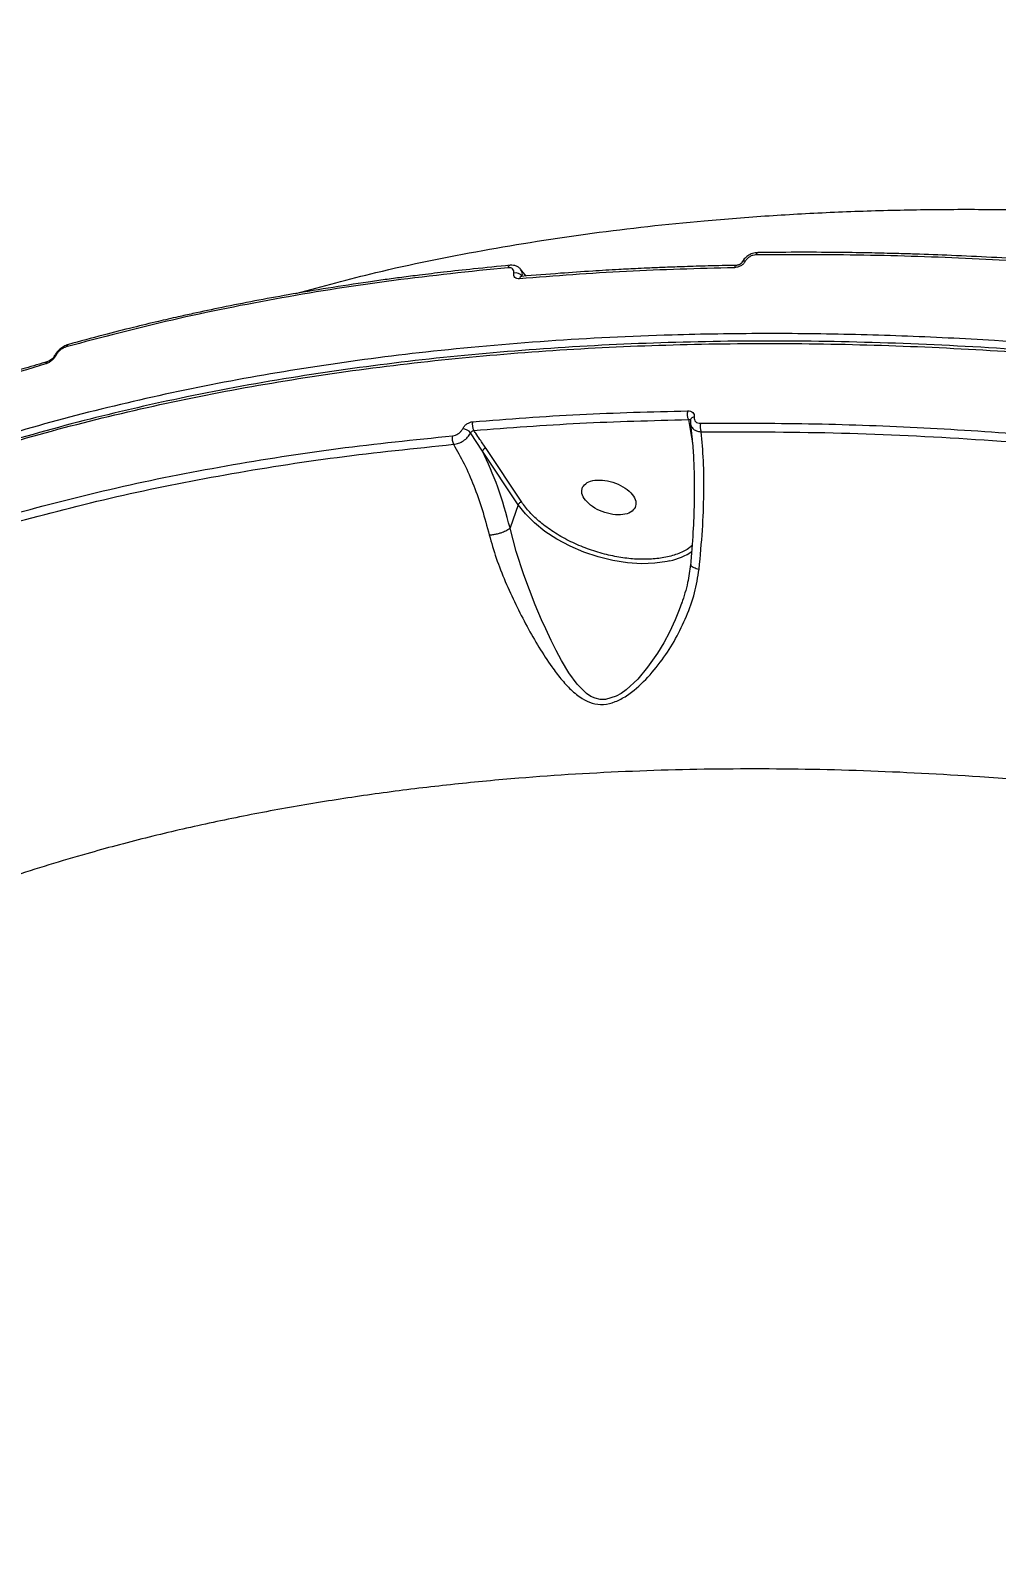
# Model space of a CAD drawing. Header units: millimetres. Extents: x -7083 to 7374, y -8368 to 7509.
# Drawn here: x 1228.3 to 1382.3, y -1414.7 to -1171.1 of the extents above; entities that cross this region are included whole.
import ezdxf

# ---------------------------------------------------------------- set-up
doc = ezdxf.new("R2010")
doc.units = ezdxf.units.MM
for name, color, linetype in [('DIKOM_ОБЪЕКТ', 7, 'Continuous'), ('DIKOM_РАЗМЕР_ЗОНА', 7, 'Continuous'), ('DIKOM_РАЗМЕР_ОБЪЕКТА', 7, 'Continuous')]:
    doc.layers.add(name, color=color, linetype=linetype)
doc.styles.add('style1', font='arial.ttf', dxfattribs={"width": 0.8})
doc.dimstyles.new('1-50', dxfattribs={"dimtxt": 300, "dimasz": 200, "dimexe": 100, "dimexo": 0, "dimgap": 100, "dimtad": 1, "dimtxsty": 'style1', "dimcen": 200, "dimclrd": 7, "dimclre": 7, "dimclrt": 7, "dimadec": 1, "dimazin": 2, "dimtfac": 1, "dimtmove": 0, "dimatfit": 2, "dimfxl": 0, "dimlwd": 25, "dimlwe": 18, "dimarcsym": 0})

# ---------------------------------------------------------------- blocks, each defined once
blk = doc.blocks.new('*D10')
at = {"layer": 'Defpoints', "color": 0, "transparency": 16777216}
for p in [(4593.55, 648.92), (-5583.43, 647.96), (4593.55, -5902.54)]:
    blk.add_point(p, dxfattribs=at)
at = {"layer": 'DIKOM_РАЗМЕР_ОБЪЕКТА', "color": 7, "lineweight": 18, "transparency": 16777216}
for p, q in [((4593.55, 648.92), (4593.55, -6002.54)), ((-5583.43, 647.96), (-5583.43, -6002.54))]:
    blk.add_line(p, q, dxfattribs=at)
at = {"layer": 'DIKOM_РАЗМЕР_ОБЪЕКТА', "color": 7, "lineweight": 25, "transparency": 16777216}
blk.add_line((-5383.43, -5902.54), (4393.55, -5902.54), dxfattribs=at)
at = {"layer": 'DIKOM_РАЗМЕР_ОБЪЕКТА', "color": 7, "transparency": 16777216}
for points in [[(-5383.43, -5869.2), (-5383.43, -5935.87), (-5583.43, -5902.54)], [(4393.55, -5869.2), (4393.55, -5935.87), (4593.55, -5902.54)]]:
    blk.add_solid(points, dxfattribs=at)
at = {"layer": 'DIKOM_РАЗМЕР_ОБЪЕКТА', "color": 7, "transparency": 16777216, "insert": (-226.13, -5649.37), "char_height": 300, "attachment_point": 5, "style": 'style1'}
blk.add_mtext('10150', dxfattribs=at)
blk = doc.blocks.new('*D11')
at = {"layer": 'Defpoints', "color": 0, "transparency": 16777216}
for p in [(-321.71, 5509.06), (-348.71, -4811.52), (5568.58, -4811.52)]:
    blk.add_point(p, dxfattribs=at)
at = {"layer": 'DIKOM_РАЗМЕР_ОБЪЕКТА', "color": 7, "lineweight": 18, "transparency": 16777216}
for p, q in [((-321.71, 5509.06), (5668.58, 5509.06)), ((-348.71, -4811.52), (5668.58, -4811.52))]:
    blk.add_line(p, q, dxfattribs=at)
at = {"layer": 'DIKOM_РАЗМЕР_ОБЪЕКТА', "color": 7, "lineweight": 25, "transparency": 16777216}
blk.add_line((5568.58, 5309.06), (5568.58, -4611.52), dxfattribs=at)
at = {"layer": 'DIKOM_РАЗМЕР_ОБЪЕКТА', "color": 7, "transparency": 16777216}
for points in [[(5535.25, 5309.06), (5601.91, 5309.06), (5568.58, 5509.06)], [(5535.25, -4611.52), (5601.91, -4611.52), (5568.58, -4811.52)]]:
    blk.add_solid(points, dxfattribs=at)
at = {"layer": 'DIKOM_РАЗМЕР_ОБЪЕКТА', "color": 7, "transparency": 16777216, "insert": (5315.31, 775.23), "char_height": 300, "attachment_point": 5, "rotation": 90, "style": 'style1'}
blk.add_mtext('10300', dxfattribs=at)
blk = doc.blocks.new('*D12')
at = {"layer": 'Defpoints', "color": 0, "transparency": 16777216}
for p in [(-621.71, 7509.06), (-373.6, -6811.53), (7273.89, -6811.53)]:
    blk.add_point(p, dxfattribs=at)
at = {"layer": 'DIKOM_РАЗМЕР_ЗОНА', "color": 7, "lineweight": 18, "transparency": 16777216}
for p, q in [((-621.71, 7509.06), (7373.89, 7509.06)), ((-373.6, -6811.53), (7373.89, -6811.53))]:
    blk.add_line(p, q, dxfattribs=at)
at = {"layer": 'DIKOM_РАЗМЕР_ЗОНА', "color": 7, "lineweight": 25, "transparency": 16777216}
blk.add_line((7273.89, 7309.06), (7273.89, -6611.53), dxfattribs=at)
at = {"layer": 'DIKOM_РАЗМЕР_ЗОНА', "color": 7, "transparency": 16777216}
for points in [[(7240.56, 7309.06), (7307.22, 7309.06), (7273.89, 7509.06)], [(7240.56, -6611.53), (7307.22, -6611.53), (7273.89, -6811.53)]]:
    blk.add_solid(points, dxfattribs=at)
at = {"layer": 'DIKOM_РАЗМЕР_ЗОНА', "color": 7, "transparency": 16777216, "insert": (7020.62, 1288.25), "char_height": 300, "attachment_point": 5, "rotation": 90, "style": 'style1'}
blk.add_mtext('14300', dxfattribs=at)
blk = doc.blocks.new('*D13')
at = {"layer": 'Defpoints', "color": 0, "transparency": 16777216}
for p in [(6593.53, 996.24), (-7083.43, 647.96), (6593.53, -8268.31)]:
    blk.add_point(p, dxfattribs=at)
at = {"layer": 'DIKOM_РАЗМЕР_ЗОНА', "color": 7, "lineweight": 18, "transparency": 16777216}
for p, q in [((6593.53, 996.24), (6593.53, -8368.31)), ((-7083.43, 647.96), (-7083.43, -8368.31))]:
    blk.add_line(p, q, dxfattribs=at)
at = {"layer": 'DIKOM_РАЗМЕР_ЗОНА', "color": 7, "lineweight": 25, "transparency": 16777216}
blk.add_line((-6883.43, -8268.31), (6393.53, -8268.31), dxfattribs=at)
at = {"layer": 'DIKOM_РАЗМЕР_ЗОНА', "color": 7, "transparency": 16777216}
for points in [[(-6883.43, -8234.97), (-6883.43, -8301.64), (-7083.43, -8268.31)], [(6393.53, -8234.97), (6393.53, -8301.64), (6593.53, -8268.31)]]:
    blk.add_solid(points, dxfattribs=at)
at = {"layer": 'DIKOM_РАЗМЕР_ЗОНА', "color": 7, "transparency": 16777216, "insert": (322.1, -8015.03), "char_height": 300, "attachment_point": 5, "style": 'style1'}
blk.add_mtext('13650', dxfattribs=at)

msp = doc.modelspace()

# ---------------------------------------------------------------- linework, layer by layer
at = {"layer": 'DIKOM_ОБЪЕКТ', "color": 7, "linetype": 'Continuous', "lineweight": 15}
for p, q in [((1307.382, -1210.195), (1306.46, -1209.082)), ((1333.223, -1233.089), (1333.592, -1235.307)), ((1333.539, -1233.251), (1333.572, -1233.923)), ((1300.384, -1238.096), (1298.508, -1235.221)), ((1333.592, -1235.307), (1333.857, -1236.804)), ((1306.076, -1246.663), (1300.384, -1238.096)), ((1306.647, -1246.248), (1300.955, -1237.681)), ((1306.076, -1246.663), (1304.794, -1250.372)), ((1304.791, -1250.376), (1304.794, -1250.372))]:
    msp.add_line(p, q, dxfattribs=at)
at = {"layer": 'DIKOM_ОБЪЕКТ', "color": 7, "linetype": 'Continuous', "lineweight": 15, "flags": 128}
for points in [[(1343.994, -1206.828), (1344.052, -1206.692), (1344.12, -1206.584), (1344.198, -1206.506), (1344.28, -1206.462), (1344.342, -1206.452)], [(1340.557, -1208.867), (1340.617, -1208.727), (1340.689, -1208.616), (1340.77, -1208.538), (1340.857, -1208.497), (1340.906, -1208.49)], [(1334.157, -1232.691), (1334.014, -1232.719), (1333.885, -1232.763), (1333.772, -1232.82), (1333.679, -1232.889), (1333.607, -1232.969), (1333.559, -1233.058), (1333.536, -1233.153), (1333.539, -1233.251)], [(1330.244, -1255.618), (1329.847, -1255.707), (1327.877, -1255.996), (1325.746, -1256.067), (1323.501, -1255.919), (1321.188, -1255.555), (1318.859, -1254.982), (1316.563, -1254.214), (1314.35, -1253.267), (1312.267, -1252.161), (1310.36, -1250.919), (1308.668, -1249.57), (1307.23, -1248.141), (1306.076, -1246.663)], [(1332.187, -1262.273), (1331.776, -1263.446), (1331.128, -1265.029), (1330.217, -1266.968), (1329.308, -1268.665), (1328.31, -1270.317), (1326.728, -1272.58), (1325.144, -1274.462), (1323.293, -1276.186), (1322.482, -1276.765), (1321.71, -1277.204), (1320.001, -1277.726), (1319.176, -1277.721), (1318.37, -1277.533), (1317.679, -1277.218), (1316.985, -1276.755), (1315.488, -1275.264), (1314.186, -1273.47), (1312.993, -1271.484), (1312.158, -1269.931), (1311.355, -1268.329), (1310.481, -1266.474), (1309.82, -1264.996), (1308.804, -1262.6), (1307.866, -1260.234), (1306.985, -1257.842), (1305.769, -1254.124), (1304.791, -1250.376), (1304.791, -1250.376)]]:
    msp.add_lwpolyline(points, dxfattribs=at)
at = {"layer": 'DIKOM_ОБЪЕКТ', "color": 7, "linetype": 'Continuous', "lineweight": 15}
for centre, radius, start, end in [((1342.15, -1208.308), 0.491, 73.58756, 142.18578), ((1304.935, -1208.949), 0.474, 102.47455, 169.35402), ((1305.689, -1211.068), 1.358, 39.83216, 103.08676), ((1306.747, -1210.706), 0.461, 99.06679, 170.30647), ((1232.397, -1223.144), 0.319, 89.68272, 148.5051), ((1234.553, -1221.641), 0.552, 108.42746, 164.10587), ((1231.254, -1224.362), 0.551, 107.75413, 164.25983), ((1334.895, -1232.269), 1.862, 161.96115, 206.14224), ((1297.069, -1236.391), 1.854, 39.10936, 84.87533), ((1300.435, -1233.926), 1.672, 162.56759, 212.22733), ((1336.991, -1234.263), 1.91, 162.18822, 204.05942), ((1297.232, -1236.167), 1.679, 162.86019, 210.97619), ((1301.005, -1238.351), 0.672, 94.28909, 157.6901), ((1328.072, -1245.687), 10.166, 282.33672, 304.57536)]:
    msp.add_arc(centre, radius, start, end, dxfattribs=at)
for points, knots in [([(1270.646, -1212.989), (1274.863, -1211.838), (1284.46, -1209.217), (1300.261, -1206.022), (1317.724, -1203.256), (1333.076, -1201.55), (1346.028, -1200.541), (1356.444, -1199.972), (1366.926, -1199.633), (1377.463, -1199.521), (1388.04, -1199.629), (1398.646, -1199.952), (1410.225, -1200.533), (1422.781, -1201.436), (1436.308, -1202.729), (1449.802, -1204.33), (1463.24, -1206.228), (1476.603, -1208.408), (1490.123, -1210.907), (1503.786, -1213.73), (1517.576, -1216.886), (1531.224, -1220.308), (1544.712, -1223.984), (1558.023, -1227.9), (1572.297, -1232.408), (1587.489, -1237.578), (1603.534, -1243.48), (1619.25, -1249.699), (1634.613, -1256.212), (1651.075, -1263.666), (1668.545, -1272.164), (1686.868, -1281.819), (1704.625, -1291.867), (1715.934, -1298.905), (1721.577, -1302.416)], [0, 0, 0, 0, 0.0340446, 0.077463, 0.1203217, 0.162621, 0.186543, 0.2102823, 0.2338389, 0.257213, 0.2804044, 0.3034133, 0.3262397, 0.3550557, 0.3835866, 0.4118326, 0.4397936, 0.4674695, 0.4948604, 0.5235262, 0.5519218, 0.5800472, 0.6079022, 0.635487, 0.6628013, 0.6970688, 0.7310277, 0.7646779, 0.7980192, 0.8310514, 0.8735433, 0.9158658, 0.9580182, 1, 1, 1, 1]), ([(1342.289, -1207.837), (1342.199, -1207.977), (1342.017, -1208.256), (1341.568, -1208.589), (1341.06, -1208.816), (1340.724, -1208.85), (1340.557, -1208.867)], [0, 0, 0, 0, 0.2493417, 0.4994672, 0.7496543, 1, 1, 1, 1]), ([(1341.762, -1208.007), (1341.751, -1208.027), (1341.728, -1208.067), (1341.668, -1208.14), (1341.585, -1208.22), (1341.478, -1208.301), (1341.35, -1208.376), (1341.206, -1208.437), (1341.052, -1208.48), (1340.956, -1208.487), (1340.907, -1208.49)], [0, 0, 0, 0, 0.0921859, 0.1915149, 0.3009743, 0.4200996, 0.5507592, 0.690999, 0.8417281, 1, 1, 1, 1]), ([(1344.342, -1206.452), (1344.044, -1206.484), (1343.476, -1206.545), (1342.7, -1206.944), (1342.113, -1207.438), (1341.874, -1207.825), (1341.762, -1208.007)], [0, 0, 0, 0, 0.2921872, 0.5546653, 0.7902929, 1, 1, 1, 1]), ([(1343.994, -1206.828), (1343.828, -1206.843), (1343.498, -1206.874), (1342.998, -1207.096), (1342.556, -1207.424), (1342.378, -1207.699), (1342.289, -1207.837)], [0, 0, 0, 0, 0.2501071, 0.5000123, 0.7499059, 1, 1, 1, 1]), ([(1430.313, -1212.149), (1424.559, -1211.436), (1412.978, -1210.002), (1395.689, -1208.456), (1378.38, -1207.37), (1361.076, -1206.764), (1349.711, -1206.806), (1343.994, -1206.828)], [0, 0, 0, 0, 0.1950692, 0.3926038, 0.5926038, 0.7950692, 1, 1, 1, 1]), ([(1430.576, -1211.767), (1428.28, -1211.472), (1424.075, -1210.932), (1418.369, -1210.271), (1413.812, -1209.777), (1410.099, -1209.398), (1406.823, -1209.081), (1402.098, -1208.647), (1395.844, -1208.129), (1388.496, -1207.613), (1381.598, -1207.21), (1375.342, -1206.913), (1370.3, -1206.726), (1366.072, -1206.602), (1362.106, -1206.508), (1357.091, -1206.431), (1351.031, -1206.393), (1346.672, -1206.433), (1344.315, -1206.454)], [0, 0, 0, 0, 0.0777782, 0.1424632, 0.1940517, 0.2331082, 0.2693007, 0.3061674, 0.395132, 0.4844447, 0.5602245, 0.6348793, 0.7029627, 0.7372078, 0.7838469, 0.8431616, 0.9151916, 1, 1, 1, 1]), ([(1304.47, -1208.862), (1298.357, -1209.496), (1286.056, -1210.772), (1268.226, -1213.599), (1250.734, -1217.072), (1239.615, -1220.011), (1234.023, -1221.49)], [0, 0, 0, 0, 0.2455103, 0.4940137, 0.7455102, 1, 1, 1, 1]), ([(1304.811, -1208.489), (1302.864, -1208.676), (1299.298, -1209.018), (1294.494, -1209.551), (1290.676, -1210.01), (1287.577, -1210.406), (1284.85, -1210.773), (1280.926, -1211.326), (1275.758, -1212.112), (1269.731, -1213.126), (1264.11, -1214.157), (1259.044, -1215.158), (1254.985, -1216.016), (1251.596, -1216.768), (1248.426, -1217.496), (1244.437, -1218.456), (1239.643, -1219.67), (1236.226, -1220.61), (1234.379, -1221.117)], [0, 0, 0, 0, 0.0778251, 0.142478, 0.1940159, 0.2330343, 0.2692203, 0.3060843, 0.3950484, 0.4843588, 0.5601367, 0.6347803, 0.702846, 0.7371205, 0.7837894, 0.8431273, 0.915176, 1, 1, 1, 1]), ([(1305.381, -1209.745), (1305.39, -1209.613), (1305.409, -1209.349), (1305.224, -1209.051), (1304.908, -1208.864), (1304.616, -1208.863), (1304.47, -1208.862)], [0, 0, 0, 0, 0.2499971, 0.4999754, 0.7496864, 1, 1, 1, 1]), ([(1306.531, -1209.18), (1306.43, -1209.063), (1306.229, -1208.831), (1305.807, -1208.603), (1305.336, -1208.472), (1304.999, -1208.482), (1304.833, -1208.487)], [0, 0, 0, 0, 0.2563617, 0.5102298, 0.7588278, 1, 1, 1, 1]), ([(1306.293, -1210.629), (1306.146, -1210.627), (1305.854, -1210.625), (1305.539, -1210.437), (1305.353, -1210.14), (1305.372, -1209.877), (1305.381, -1209.745)], [0, 0, 0, 0, 0.2503344, 0.5000346, 0.7500055, 1, 1, 1, 1]), ([(1340.557, -1208.867), (1334.785, -1209.017), (1323.173, -1209.32), (1311.941, -1210.191), (1306.293, -1210.629)], [0, 0, 0, 0, 0.4970764, 1, 1, 1, 1]), ([(1306.732, -1210.198), (1306.751, -1209.969), (1306.784, -1209.578), (1306.583, -1209.305), (1306.499, -1209.192)], [0, 0, 0, 0, 0.5860354, 1, 1, 1, 1]), ([(1340.886, -1208.492), (1339.383, -1208.522), (1336.608, -1208.578), (1332.815, -1208.694), (1329.72, -1208.807), (1327.259, -1208.911), (1324.796, -1209.025), (1321.751, -1209.181), (1317.613, -1209.424), (1312.446, -1209.773), (1308.691, -1210.084), (1306.639, -1210.254)], [0, 0, 0, 0, 0.1290669, 0.2383314, 0.3278229, 0.3975578, 0.4524878, 0.542846, 0.6641933, 0.8165571, 1, 1, 1, 1]), ([(1773.207, -1369.806), (1768.113, -1365.766), (1757.915, -1357.68), (1741.685, -1345.945), (1724.807, -1334.527), (1707.254, -1323.487), (1689.089, -1312.849), (1670.353, -1302.646), (1651.097, -1292.909), (1631.37, -1283.666), (1611.226, -1274.945), (1593.03, -1267.696), (1576.903, -1261.721), (1562.901, -1256.841), (1548.665, -1252.191), (1534.211, -1247.786), (1519.555, -1243.641), (1504.714, -1239.769), (1487.676, -1235.702), (1468.413, -1231.619), (1446.943, -1227.752), (1425.314, -1224.559), (1403.599, -1222.08), (1386.711, -1220.736), (1374.601, -1220.063), (1367.215, -1219.744), (1359.846, -1219.52), (1352.498, -1219.391), (1345.174, -1219.359), (1337.878, -1219.425), (1326.337, -1219.687), (1310.685, -1220.455), (1291.819, -1222.149), (1273.908, -1224.502), (1256.964, -1227.449), (1240.476, -1231.074), (1224.505, -1235.387), (1209.11, -1240.393), (1194.354, -1246.095), (1180.299, -1252.496), (1167.005, -1259.595), (1154.535, -1267.386), (1142.949, -1275.865), (1132.309, -1285.021), (1122.666, -1294.84), (1114.106, -1305.317), (1106.574, -1316.391), (1102.572, -1324.234), (1100.562, -1328.171)], [0, 0, 0, 0, 0.0248239, 0.0496902, 0.074599, 0.0995502, 0.1245438, 0.1495798, 0.1746582, 0.1997791, 0.2249424, 0.2501481, 0.2668666, 0.2837596, 0.3008272, 0.3180694, 0.3354861, 0.3530774, 0.3708432, 0.3960072, 0.4215132, 0.4473613, 0.4735514, 0.5000836, 0.5092169, 0.5183856, 0.5275897, 0.5368291, 0.5461038, 0.5554139, 0.5647593, 0.5906387, 0.6167852, 0.6407872, 0.66501, 0.6894536, 0.714118, 0.7390032, 0.7641093, 0.7894361, 0.8149838, 0.8407523, 0.8667415, 0.8929516, 0.9193825, 0.9460342, 0.9729067, 1, 1, 1, 1]), ([(1772.998, -1371.166), (1771.478, -1369.94), (1768.622, -1367.637), (1764.547, -1364.438), (1761.008, -1361.706), (1758.024, -1359.438), (1755.496, -1357.54), (1750.402, -1353.756), (1742.757, -1348.239), (1732.299, -1341.03), (1719.239, -1332.409), (1702.98, -1322.304), (1683.856, -1311.306), (1664.774, -1301.124), (1645.848, -1291.736), (1626.519, -1282.842), (1606.85, -1274.469), (1586.884, -1266.636), (1566.669, -1259.36), (1546.256, -1252.662), (1525.684, -1246.552), (1505.021, -1241.054), (1484.327, -1236.183), (1463.667, -1231.952), (1443.082, -1228.371), (1422.624, -1225.448), (1402.337, -1223.189), (1382.275, -1221.602), (1362.499, -1220.693), (1343.07, -1220.462), (1324.04, -1220.911), (1305.447, -1222.037), (1287.341, -1223.84), (1269.51, -1226.348), (1252.661, -1229.474), (1236.289, -1233.276), (1220.797, -1237.645), (1205.68, -1242.765), (1191.435, -1248.46), (1177.974, -1254.766), (1165.325, -1261.667), (1153.531, -1269.142), (1142.868, -1276.992), (1133.297, -1285.149), (1124.766, -1293.563), (1117.946, -1301.402), (1112.562, -1308.476), (1109.402, -1313.124), (1107.41, -1316.278), (1106.335, -1318.033), (1105.107, -1320.111), (1103.664, -1322.672), (1102.157, -1325.483), (1101.188, -1327.462), (1100.728, -1328.4)], [0, 0, 0, 0, 0.0075121, 0.0141073, 0.019775, 0.0245004, 0.0282899, 0.0317, 0.0483709, 0.0634878, 0.0786048, 0.1055966, 0.132588, 0.1571272, 0.1817144, 0.2062723, 0.23081, 0.2553477, 0.2798856, 0.3044229, 0.3289693, 0.3535649, 0.3781066, 0.4026444, 0.4271827, 0.4517212, 0.4762599, 0.5008329, 0.5254076, 0.5499474, 0.5744872, 0.5990277, 0.6235687, 0.6481143, 0.6737405, 0.6966303, 0.7218029, 0.7463521, 0.7708973, 0.7954432, 0.8200102, 0.8446075, 0.8691575, 0.892071, 0.9149859, 0.9379011, 0.9530265, 0.96798, 0.9717711, 0.9756384, 0.9804794, 0.9864652, 0.9935843, 1, 1, 1, 1]), ([(1100.142, -1329.485), (1102.164, -1325.546), (1106.191, -1317.698), (1113.764, -1306.62), (1122.367, -1296.14), (1132.057, -1286.322), (1142.744, -1277.17), (1154.379, -1268.698), (1166.899, -1260.916), (1180.244, -1253.829), (1194.35, -1247.443), (1209.157, -1241.757), (1224.603, -1236.77), (1240.625, -1232.479), (1257.162, -1228.877), (1274.155, -1225.956), (1291.542, -1223.705), (1309.267, -1222.113), (1327.271, -1221.165), (1345.5, -1220.847), (1363.899, -1221.141), (1379.168, -1221.873), (1391.171, -1222.721), (1399.854, -1223.457), (1408.536, -1224.315), (1417.214, -1225.29), (1425.881, -1226.381), (1434.534, -1227.587), (1445.541, -1229.265), (1458.891, -1231.546), (1474.554, -1234.59), (1491.938, -1238.372), (1510.979, -1243.027), (1531.576, -1248.698), (1551.783, -1254.882), (1571.554, -1261.537), (1589.449, -1268.11), (1605.572, -1274.475), (1620.045, -1280.542), (1634.32, -1286.883), (1648.379, -1293.488), (1662.201, -1300.345), (1675.768, -1307.445), (1690.832, -1315.753), (1707.226, -1325.374), (1724.739, -1336.411), (1741.577, -1347.823), (1757.768, -1359.552), (1767.941, -1367.633), (1773.023, -1371.67)], [0, 0, 0, 0, 0.0271357, 0.0540498, 0.0807422, 0.1072129, 0.1334621, 0.1594895, 0.1852953, 0.2108795, 0.236242, 0.2613828, 0.286302, 0.3109995, 0.3354753, 0.3597295, 0.383762, 0.4075729, 0.4311621, 0.4545296, 0.4776754, 0.5005996, 0.5112386, 0.521823, 0.5323528, 0.5428281, 0.5532487, 0.5636148, 0.5739263, 0.5926881, 0.6112666, 0.6296615, 0.6544487, 0.6788949, 0.7030001, 0.7267642, 0.7501873, 0.7681706, 0.7861326, 0.8040731, 0.8219923, 0.83989, 0.8577663, 0.8756213, 0.9005809, 0.9254986, 0.9503743, 0.9752081, 1, 1, 1, 1]), ([(1232.399, -1222.825), (1232.356, -1222.905), (1232.268, -1223.068), (1232.022, -1223.384), (1231.652, -1223.735), (1231.174, -1224.05), (1230.874, -1224.158), (1230.723, -1224.212)], [0, 0, 0, 0, 0.1235688, 0.2504438, 0.5001559, 0.749998, 1, 1, 1, 1]), ([(1232.125, -1222.978), (1232.108, -1223.01), (1232.071, -1223.079), (1231.984, -1223.2), (1231.871, -1223.329), (1231.678, -1223.513), (1231.388, -1223.722), (1231.183, -1223.799), (1231.074, -1223.84)], [0, 0, 0, 0, 0.0825998, 0.1762992, 0.2829016, 0.4031689, 0.6811558, 1, 1, 1, 1]), ([(1234.375, -1221.119), (1234.13, -1221.207), (1233.663, -1221.375), (1233, -1221.849), (1232.46, -1222.393), (1232.233, -1222.789), (1232.125, -1222.978)], [0, 0, 0, 0, 0.2858278, 0.5460476, 0.7843483, 1, 1, 1, 1]), ([(1234.023, -1221.49), (1233.877, -1221.541), (1233.585, -1221.643), (1233.122, -1221.945), (1232.764, -1222.283), (1232.526, -1222.589), (1232.441, -1222.747), (1232.399, -1222.825)], [0, 0, 0, 0, 0.2491342, 0.4991922, 0.7491362, 0.8757565, 1, 1, 1, 1]), ([(1230.723, -1224.212), (1225.328, -1225.847), (1214.485, -1229.134), (1204.46, -1233.115), (1199.423, -1235.115)], [0, 0, 0, 0, 0.4975628, 1, 1, 1, 1]), ([(1231.085, -1223.837), (1229.894, -1224.185), (1227.661, -1224.838), (1224.576, -1225.787), (1221.958, -1226.617), (1219.797, -1227.321), (1218.033, -1227.91), (1216.255, -1228.513), (1214.115, -1229.255), (1211.327, -1230.25), (1207.958, -1231.495), (1204.025, -1233.006), (1201.259, -1234.136), (1199.776, -1234.742)], [0, 0, 0, 0, 0.1089467, 0.2041255, 0.2855618, 0.3532716, 0.4072643, 0.4524867, 0.522286, 0.6119152, 0.7213877, 0.8507321, 1, 1, 1, 1]), ([(1298.84, -1233.425), (1304.493, -1232.992), (1315.732, -1232.131), (1327.35, -1231.838), (1333.124, -1231.692)], [0, 0, 0, 0, 0.502924, 1, 1, 1, 1]), ([(1333.124, -1231.692), (1333.283, -1231.703), (1333.599, -1231.726), (1333.954, -1231.942), (1334.175, -1232.269), (1334.163, -1232.55), (1334.157, -1232.691)], [0, 0, 0, 0, 0.2503663, 0.5002915, 0.7501775, 1, 1, 1, 1]), ([(1334.157, -1232.691), (1334.15, -1232.829), (1334.137, -1233.106), (1334.354, -1233.429), (1334.704, -1233.643), (1335.016, -1233.667), (1335.172, -1233.678)], [0, 0, 0, 0, 0.249841, 0.4996927, 0.7496119, 1, 1, 1, 1]), ([(1295.627, -1235.672), (1295.783, -1235.644), (1296.096, -1235.587), (1296.567, -1235.325), (1296.979, -1234.968), (1297.15, -1234.686), (1297.235, -1234.544)], [0, 0, 0, 0, 0.2500069, 0.4999914, 0.7497023, 1, 1, 1, 1]), ([(1297.235, -1234.544), (1297.32, -1234.404), (1297.49, -1234.123), (1297.901, -1233.768), (1298.372, -1233.508), (1298.684, -1233.453), (1298.84, -1233.425)], [0, 0, 0, 0, 0.2502919, 0.5000091, 0.749988, 1, 1, 1, 1]), ([(1298.508, -1235.221), (1298.535, -1235.173), (1298.59, -1235.076), (1298.721, -1234.95), (1298.871, -1234.855), (1298.971, -1234.83), (1299.021, -1234.818)], [0, 0, 0, 0, 0.2496104, 0.4991912, 0.7495961, 1, 1, 1, 1]), ([(1299.021, -1234.818), (1304.627, -1234.388), (1315.839, -1233.528), (1327.429, -1233.235), (1333.223, -1233.089)], [0, 0, 0, 0, 0.4999989, 1, 1, 1, 1]), ([(1300.955, -1237.681), (1300.635, -1237.204), (1300.096, -1236.401), (1299.483, -1235.5), (1299.16, -1235.023), (1299.057, -1234.872), (1299.021, -1234.818)], [0, 0, 0, 0, 0.4999996, 0.8412173, 0.943413, 1, 1, 1, 1]), ([(1333.223, -1233.089), (1333.272, -1233.072), (1333.367, -1233.039), (1333.477, -1233.054), (1333.533, -1233.112), (1333.547, -1233.185), (1333.541, -1233.229), (1333.539, -1233.251)], [0, 0, 0, 0, 0.275344, 0.5369432, 0.7775519, 0.8906385, 1, 1, 1, 1]), ([(1333.522, -1233.723), (1333.613, -1234.411), (1333.82, -1235.977), (1334.035, -1238.823), (1334.168, -1242.327), (1334.159, -1246.43), (1333.989, -1251.133), (1333.707, -1254.579), (1333.561, -1256.367)], [0, 0, 0, 0, 0.1163905, 0.2651589, 0.4279774, 0.6051741, 0.7950755, 1, 1, 1, 1]), ([(1333.572, -1233.923), (1333.665, -1234.121), (1333.85, -1234.516), (1334.46, -1234.917), (1334.985, -1235), (1335.246, -1235.042)], [0, 0, 0, 0, 0.3359754, 0.6690254, 1, 1, 1, 1]), ([(1334.935, -1256.937), (1335.129, -1254.842), (1335.519, -1250.651), (1335.727, -1244.848), (1335.676, -1239.507), (1335.39, -1236.53), (1335.246, -1235.042)], [0, 0, 0, 0, 0.2491395, 0.4984892, 0.7492494, 1, 1, 1, 1]), ([(1335.172, -1233.678), (1340.892, -1233.663), (1352.262, -1233.632), (1369.572, -1234.256), (1386.886, -1235.358), (1404.178, -1236.922), (1415.761, -1238.368), (1421.516, -1239.086)], [0, 0, 0, 0, 0.2049309, 0.4073964, 0.6073964, 0.8049309, 1, 1, 1, 1]), ([(1335.246, -1235.042), (1342.231, -1235.036), (1356.177, -1235.024), (1377.615, -1236.036), (1399.331, -1237.727), (1414.034, -1239.532), (1421.394, -1240.436)], [0, 0, 0, 0, 0.2505297, 0.5002708, 0.7498372, 1, 1, 1, 1]), ([(1225.123, -1248.226), (1230.721, -1246.754), (1241.851, -1243.826), (1259.358, -1240.373), (1277.201, -1237.563), (1289.51, -1236.3), (1295.627, -1235.672)], [0, 0, 0, 0, 0.2544898, 0.5059863, 0.7544897, 1, 1, 1, 1]), ([(1225.45, -1249.558), (1230.943, -1248.112), (1241.913, -1245.223), (1259.255, -1241.785), (1277.142, -1238.95), (1289.569, -1237.672), (1295.792, -1237.032)], [0, 0, 0, 0, 0.2503497, 0.499999, 0.7496488, 1, 1, 1, 1]), ([(1295.792, -1237.032), (1296.055, -1236.99), (1296.58, -1236.905), (1297.376, -1236.486), (1298.074, -1235.91), (1298.363, -1235.451), (1298.508, -1235.221)], [0, 0, 0, 0, 0.250071, 0.4999903, 0.7498536, 1, 1, 1, 1]), ([(1295.792, -1237.032), (1296.364, -1238.046), (1297.513, -1240.083), (1299.027, -1243.593), (1300.383, -1247.376), (1301.107, -1250.111), (1301.469, -1251.479)], [0, 0, 0, 0, 0.2482904, 0.4983968, 0.749051, 1, 1, 1, 1]), ([(1304.794, -1250.372), (1304.183, -1248.15), (1302.961, -1243.709), (1301.242, -1239.967), (1300.384, -1238.096)], [0, 0, 0, 0, 0.5001081, 1, 1, 1, 1]), ([(1333.798, -1253.172), (1333.613, -1253.338), (1332.989, -1253.893), (1331.487, -1254.558), (1329.403, -1255.136), (1327.091, -1255.392), (1324.661, -1255.365), (1322.116, -1255.064), (1319.458, -1254.478), (1316.748, -1253.594), (1314.117, -1252.434), (1311.694, -1251.047), (1309.599, -1249.506), (1307.87, -1247.892), (1307.049, -1246.788), (1306.647, -1246.248)], [0, 0, 0, 0, 0.0354145, 0.1189849, 0.2012073, 0.2808594, 0.356943, 0.4330266, 0.5126787, 0.5949011, 0.6784715, 0.7620419, 0.8442643, 0.9239164, 1, 1, 1, 1]), ([(1301.469, -1251.479), (1301.657, -1251.465), (1302.032, -1251.439), (1302.64, -1251.324), (1303.217, -1251.17), (1303.845, -1250.947), (1304.416, -1250.673), (1304.68, -1250.464), (1304.791, -1250.376)], [0, 0, 0, 0, 0.1584663, 0.3160717, 0.4666572, 0.6052405, 0.8346912, 1, 1, 1, 1]), ([(1301.469, -1251.479), (1301.82, -1252.715), (1302.521, -1255.188), (1304.009, -1258.932), (1305.67, -1262.583), (1307.477, -1266.094), (1309.392, -1269.433), (1311.196, -1272.21), (1312.891, -1274.456), (1314.473, -1276.206), (1316.111, -1277.551), (1317.856, -1278.386), (1319.667, -1278.612), (1321.571, -1278.153), (1323.934, -1276.874), (1326.502, -1274.593), (1329.079, -1271.448), (1331.241, -1268.053), (1332.977, -1264.476), (1334.305, -1260.761), (1334.726, -1258.207), (1334.935, -1256.937)], [0, 0, 0, 0, 0.0610319, 0.1220812, 0.1834459, 0.2449837, 0.3064455, 0.3686876, 0.4105328, 0.4525434, 0.495171, 0.5273517, 0.5602191, 0.5930355, 0.6254822, 0.689372, 0.7525672, 0.814728, 0.876666, 0.9386831, 1, 1, 1, 1]), ([(1333.555, -1256.187), (1333.432, -1257.155), (1333.17, -1259.229), (1332.519, -1261.269), (1332.173, -1262.357)], [0, 0, 0, 0, 0.4669574, 1, 1, 1, 1]), ([(1333.593, -1256.198), (1333.605, -1256.26), (1333.633, -1256.416), (1333.988, -1256.633), (1334.462, -1256.816), (1334.776, -1256.897), (1334.935, -1256.937)], [0, 0, 0, 0, 0.2393864, 0.5976141, 0.7963206, 1, 1, 1, 1]), ([(1689.69, -1395.971), (1685.263, -1393.084), (1676.394, -1387.299), (1662.58, -1378.951), (1648.395, -1370.848), (1633.825, -1363.032), (1619.842, -1355.986), (1606.512, -1349.653), (1593.884, -1343.97), (1581.003, -1338.49), (1567.882, -1333.226), (1554.537, -1328.192), (1541.213, -1323.48), (1527.922, -1319.086), (1514.677, -1315.001), (1501.252, -1311.16), (1487.663, -1307.575), (1473.93, -1304.261), (1460.951, -1301.423), (1448.751, -1299.008), (1437.346, -1296.966), (1425.88, -1295.131), (1414.364, -1293.512), (1402.812, -1292.117), (1391.237, -1290.953), (1377.288, -1289.837), (1361.011, -1288.987), (1342.522, -1288.679), (1324.171, -1289.061), (1308.665, -1290.001), (1295.902, -1291.197), (1285.77, -1292.404), (1275.759, -1293.861), (1265.886, -1295.574), (1256.165, -1297.545), (1246.612, -1299.778), (1236.259, -1302.538), (1225.221, -1305.929), (1213.642, -1310.067), (1202.5, -1314.663), (1191.829, -1319.717), (1180.929, -1325.626), (1169.994, -1332.496), (1159.28, -1340.444), (1149.43, -1348.976), (1143.726, -1355.144), (1140.866, -1358.237)], [0, 0, 0, 0, 0.024718, 0.049515, 0.0743906, 0.0993448, 0.1243772, 0.1447742, 0.1653296, 0.1860432, 0.2069151, 0.2279451, 0.2491333, 0.2694018, 0.2898707, 0.3105399, 0.3314092, 0.3524788, 0.3737485, 0.3911653, 0.4087376, 0.4264654, 0.4443486, 0.4623874, 0.4805816, 0.4989314, 0.5286791, 0.5588428, 0.5894223, 0.6204179, 0.638318, 0.656354, 0.674526, 0.6928339, 0.7112779, 0.7298579, 0.748574, 0.7733223, 0.7982563, 0.8233761, 0.8486818, 0.8741735, 0.905376, 0.9367478, 0.9682891, 1, 1, 1, 1])]:
    msp.add_open_spline(points, degree=3, knots=knots, dxfattribs=at)
for points in [[(1324.74, -1247.104), (1324.538, -1247.376), (1324.132, -1247.92), (1322.806, -1248.301), (1321.182, -1248.273), (1319.449, -1247.818), (1317.882, -1247.008), (1316.732, -1245.973), (1316.117, -1244.848), (1316.27, -1244.207), (1316.347, -1243.887)], [(1316.347, -1243.887), (1316.55, -1243.615), (1316.955, -1243.07), (1318.281, -1242.689), (1319.906, -1242.717), (1321.639, -1243.173), (1323.205, -1243.982), (1324.355, -1245.017), (1324.97, -1246.142), (1324.817, -1246.783), (1324.74, -1247.104)], [(1306.647, -1246.248), (1306.588, -1246.257), (1306.47, -1246.274), (1306.295, -1246.372), (1306.149, -1246.508), (1306.1, -1246.611), (1306.076, -1246.663)]]:
    msp.add_open_spline(points, degree=3, dxfattribs=at)

# ---------------------------------------------------------------- dimensions: what is measured, and where the dimension line sits
at = {"layer": 'DIKOM_РАЗМЕР_ЗОНА'}
dim = msp.add_linear_dim(base=(7273.891, -6811.526), p1=(-621.712, 7509.064), p2=(-373.605, -6811.526), angle=90, text='14300', dimstyle='1-50', dxfattribs=at)
dim.commit()
dim.dimension.update_dxf_attribs({"geometry": '*D12', "text_midpoint": (7273.891, 1288.251), "dimtype": 160})
dim = msp.add_linear_dim(base=(6593.528, -8268.308), p1=(-7083.425, 647.956), p2=(6593.528, 996.237), text='13650', dimstyle='1-50', dxfattribs=at)
dim.commit()
dim.dimension.update_dxf_attribs({"geometry": '*D13', "text_midpoint": (322.101, -8268.308), "dimtype": 160})
at = {"layer": 'DIKOM_РАЗМЕР_ОБЪЕКТА'}
dim = msp.add_linear_dim(base=(5568.58, -4811.525), p1=(-321.712, 5509.064), p2=(-348.712, -4811.525), angle=90, text='10300', dimstyle='1-50', dxfattribs=at)
dim.commit()
dim.dimension.update_dxf_attribs({"geometry": '*D11', "text_midpoint": (5568.58, 775.227), "dimtype": 160})
dim = msp.add_linear_dim(base=(4593.55, -5902.538), p1=(-5583.425, 647.956), p2=(4593.55, 648.921), text='10150', dimstyle='1-50', dxfattribs=at)
dim.commit()
dim.dimension.update_dxf_attribs({"geometry": '*D10', "text_midpoint": (-226.127, -5902.538), "dimtype": 160})

doc.saveas('drawing.dxf')
